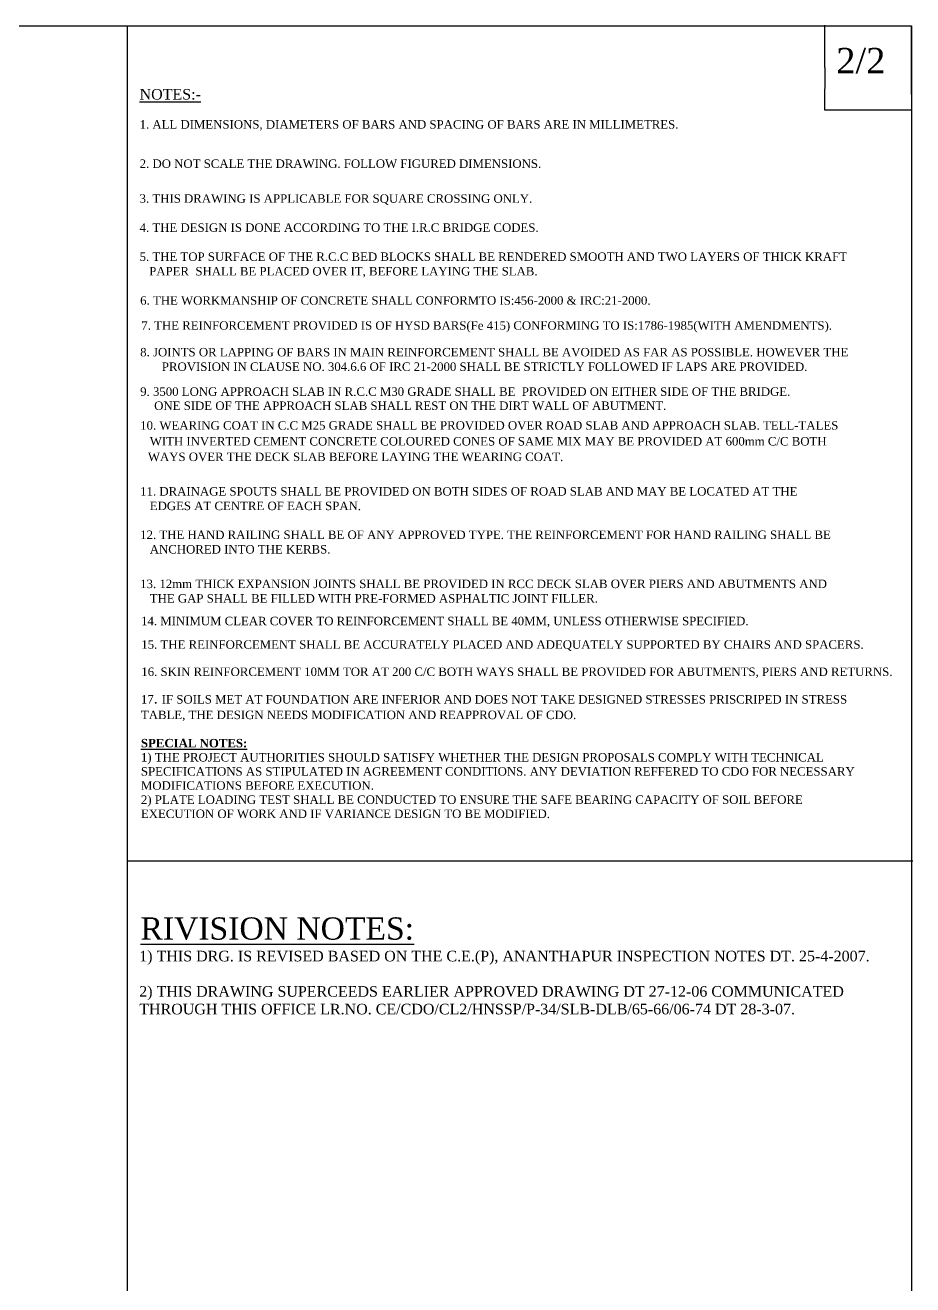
# Model space of a CAD drawing. Header units: millimetres. Extents: x -1426 to 1182, y 579 to 1915.
# Drawn here: x -744.6 to -535.2, y 872 to 1169.2 of the extents above; entities that cross this region are included whole.
import ezdxf

# ---------------------------------------------------------------- set-up
doc = ezdxf.new("R2010")
doc.units = ezdxf.units.MM
doc.styles.get("Standard").update_dxf_attribs({"font": 'times.ttf'})

msp = doc.modelspace()

# ---------------------------------------------------------------- linework, layer by layer
for p, q in [((-1425.53329, 1169.04721), (-535.53329, 1169.04721)), ((-720.53329, 1169.04721), (-720.53329, 1017.56038)), ((-557.6645, 1169.04721), (-535.53329, 1169.04721)), ((-555.96133, 1159.16027), (-555.96133, 1169.16027)), ((-535.53329, 1169.04721), (-535.53329, 579.04721)), ((-535.53329, 1152.83983), (-535.53329, 1169.04721)), ((-555.96133, 1159.16027), (-556.00938, 1149.1605)), ((-556.00938, 1149.1605), (-535.53329, 1149.1605)), ((-720.53329, 1017.56038), (-720.53329, 579.04721)), ((-720.53329, 972.01252), (-535.20413, 972.01252))]:
    msp.add_line(p, q)

# ---------------------------------------------------------------- texts
for s, height, p in [('%%UNOTES:-', 2.5, (-717.63435, 1151.61512)), ('1. ALL DIMENSIONS, DIAMETERS OF BARS AND SPACING OF BARS ARE IN MILLIMETRES.', 2, (-717.63435, 1144.75798)), ('2. DO NOT SCALE THE DRAWING. FOLLOW FIGURED DIMENSIONS. ', 2, (-717.61062, 1135.49472)), ('3. THIS DRAWING IS APPLICABLE FOR SQUARE CROSSING ONLY.', 2, (-717.63435, 1127.26352)), ('4. THE DESIGN IS DONE ACCORDING TO THE I.R.C BRIDGE CODES.', 2, (-717.63435, 1120.40638)), ('5. THE TOP SURFACE OF THE R.C.C BED BLOCKS SHALL BE RENDERED SMOOTH AND TWO LAYERS OF THICK KRAFT ', 2, (-717.63435, 1113.54924)), ('   PAPER  SHALL BE PLACED OVER IT, BEFORE LAYING THE SLAB.', 2, (-717.63435, 1110.12067)), ('6. THE WORKMANSHIP OF CONCRETE SHALL CONFORMTO IS:456-2000 & IRC:21-2000.', 2, (-717.49447, 1103.21946)), ('7. THE REINFORCEMENT PROVIDED IS OF HYSD BARS(Fe 415) CONFORMING TO IS:1786-1985(WITH AMENDMENTS).', 2, (-717.2276, 1097.31425)), ('8. JOINTS OR LAPPING OF BARS IN MAIN REINFORCEMENT SHALL BE AVOIDED AS FAR AS POSSIBLE. HOWEVER THE ', 2, (-717.49447, 1091.02591)), ('PROVISION IN CLAUSE NO. 304.6.6 OF IRC 21-2000 SHALL BE STRICTLY FOLLOWED IF LAPS ARE PROVIDED.', 2, (-712.38415, 1087.59734)), ('9. 3500 LONG APPROACH SLAB IN R.C.C M30 GRADE SHALL BE  PROVIDED ON EITHER SIDE OF THE BRIDGE.', 2, (-717.49447, 1081.71557)), ('    ONE SIDE OF THE APPROACH SLAB SHALL REST ON THE DIRT WALL OF ABUTMENT.', 2, (-717.21693, 1078.38883)), ('10. WEARING COAT IN C.C M25 GRADE SHALL BE PROVIDED OVER ROAD SLAB AND APPROACH SLAB. TELL-TALES ', 2, (-717.49447, 1073.73665)), ('   WITH INVERTED CEMENT CONCRETE COLOURED CONES OF SAME MIX MAY BE PROVIDED AT 600mm C/C BOTH ', 2, (-717.49447, 1070.00312)), ('    WAYS OVER THE DECK SLAB BEFORE LAYING THE WEARING COAT.', 2, (-718.69675, 1066.33427)), ('11. DRAINAGE SPOUTS SHALL BE PROVIDED ON BOTH SIDES OF ROAD SLAB AND MAY BE LOCATED AT THE ', 2, (-717.49447, 1058.18331)), ('   EDGES AT CENTRE OF EACH SPAN.', 2, (-717.49447, 1054.75474)), ('12. THE HAND RAILING SHALL BE OF ANY APPROVED TYPE. THE REINFORCEMENT FOR HAND RAILING SHALL BE', 2, (-717.49447, 1047.94309)), ('   ANCHORED INTO THE KERBS.', 2, (-717.49447, 1044.51452)), ('13. 12mm THICK EXPANSION JOINTS SHALL BE PROVIDED IN RCC DECK SLAB OVER PIERS AND ABUTMENTS AND', 2, (-717.49447, 1036.36583)), ('   THE GAP SHALL BE FILLED WITH PRE-FORMED ASPHALTIC JOINT FILLER.', 2, (-717.49447, 1032.93726)), ('14. MINIMUM CLEAR COVER TO REINFORCEMENT SHALL BE 40MM, UNLESS OTHERWISE SPECIFIED. ', 2, (-717.28271, 1027.59854)), ('15. THE REINFORCEMENT SHALL BE ACCURATELY PLACED AND ADEQUATELY SUPPORTED BY CHAIRS AND SPACERS.', 2, (-717.2276, 1022.04998)), ('16. SKIN REINFORCEMENT 10MM TOR AT 200 C/C BOTH WAYS SHALL BE PROVIDED FOR ABUTMENTS, PIERS AND RETURNS.', 2, (-717.2276, 1015.62493)), ('%%URIVISION NOTES:', 5.25, (-717.42636, 953.42778))]:
    msp.add_text(s, height=height).set_placement(p)
at = {"attachment_point": 1}
for s, insert, char_height, width in [('2/2', (-553.25948, 1163.79935), 6, 14.5073), ('17{\\H1.25x;. }IF SOILS MET AT FOUNDATION ARE INFERIOR AND DOES NOT TAKE DESIGNED STRESSES PRISCRIPED IN STRESS TABLE, THE DESIGN NEEDS MODIFICATION AND REAPPROVAL OF CDO.\\P\\P{\\fTimes New Roman|b1|i0|c0|p18;\\LSPECIAL NOTES:\\P}1) THE PROJECT AUTHORITIES SHOULD SATISFY WHETHER THE DESIGN PROPOSALS COMPLY WITH TECHNICAL SPECIFICATIONS AS STIPULATED IN AGREEMENT CONDITIONS. ANY DEVIATION REFFERED TO CDO FOR NECESSARY MODIFICATIONS BEFORE EXECUTION.\\P2) PLATE LOADING TEST SHALL BE CONDUCTED TO ENSURE THE SAFE BEARING CAPACITY OF SOIL BEFORE EXECUTION OF WORK AND IF VARIANCE DESIGN TO BE MODIFIED.', (-717.31667, 1011.62248), 2, 170), ('{\\H0.625x;1) THIS DRG. IS REVISED BASED ON THE C.E.(P), ANANTHAPUR INSPECTION NOTES DT. 25-4-2007.\\P\\P2) THIS DRAWING SUPERCEEDS EARLIER APPROVED DRAWING DT 27-12-06 COMMUNICATED THROUGH THIS OFFICE LR.NO. CE/CDO/CL2/HNSSP/P-34/SLB-DLB/65-66/06-74 DT 28-3-07.}', (-717.72174, 950.79888), 4, 175.217443)]:
    msp.add_mtext(s, dxfattribs=dict(at, insert=insert, char_height=char_height, width=width))

doc.saveas('drawing.dxf')
